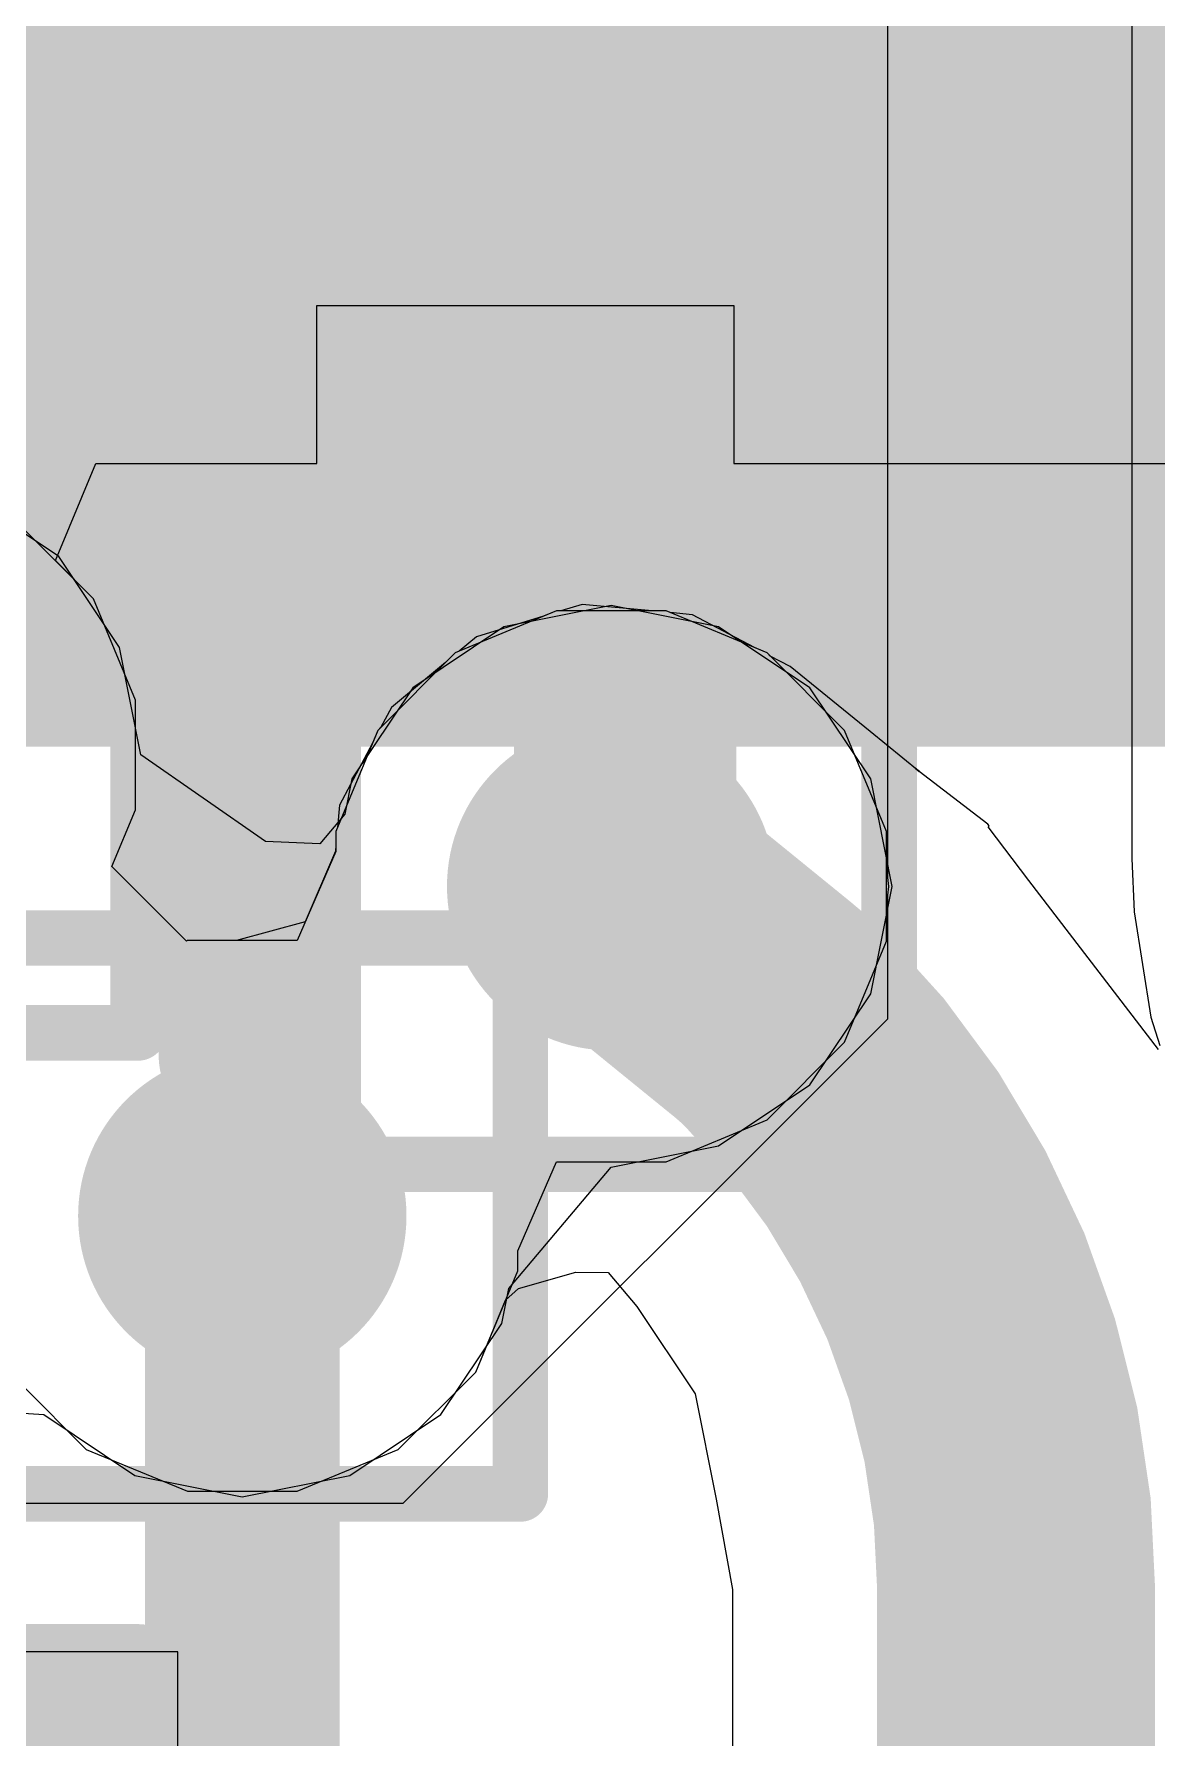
# Model space of a CAD drawing. Header units: inches. Extents: x -6 to 284, y -12 to 154.
# Drawn here: x 38.862 to 39.888, y -5.095 to -3.539 of the extents above; entities that cross this region are included whole.
import ezdxf

# ---------------------------------------------------------------- set-up
doc = ezdxf.new("R2010")
doc.units = ezdxf.units.IN
for name, color, linetype in [('Bottom Layer', 5, 'Continuous'), ('Bottom Paste', 16, 'Continuous'), ('Bottom Solder', 6, 'Continuous'), ('Drill Drawing', 1, 'Continuous'), ('GND-1', 16, 'Continuous'), ('GND-2', 90, 'Continuous'), ('GND-3', 216, 'Continuous'), ('GND-4', 54, 'Continuous'), ('PWR-1', 156, 'Continuous'), ('PWR-2', 130, 'Continuous'), ('Signal L1', 76, 'Continuous'), ('Signal L2', 6, 'Continuous'), ('Top Layer', 1, 'Continuous'), ('Top Overlay', 2, 'Continuous'), ('Top Paste', 8, 'Continuous'), ('Top Solder', 216, 'Continuous'), ('Via Holes', 16, 'Continuous')]:
    doc.layers.add(name, color=color, linetype=linetype)

# ---------------------------------------------------------------- blocks, each defined once
blk = doc.blocks.new('68_QFN__7_7__B_120')
at = {"layer": 'Bottom Layer'}
for points in [[(-0.24, 3.835), (-0.24, 3.035), (-0.46, 3.035), (-0.46, 3.835)], [(0.11, 3.835), (0.11, 3.035), (-0.11, 3.035), (-0.11, 3.835)], [(0.46, 3.835), (0.46, 3.035), (0.24, 3.035), (0.24, 3.835)]]:
    blk.add_hatch(color=5, dxfattribs=at).paths.add_polyline_path(points)
at = {"layer": 'Bottom Paste'}
for points in [[(-0.24, 3.835), (-0.24, 3.035), (-0.46, 3.035), (-0.46, 3.835)], [(0.11, 3.835), (0.11, 3.035), (-0.11, 3.035), (-0.11, 3.835)], [(0.46, 3.835), (0.46, 3.035), (0.24, 3.035), (0.24, 3.835)]]:
    blk.add_hatch(color=16, dxfattribs=at).paths.add_polyline_path(points)
at = {"layer": 'Bottom Solder'}
for points in [[(-0.1384, 3.9366), (-0.1384, 2.9334), (-0.5616, 2.9334), (-0.5616, 3.9366)], [(0.2116, 3.9366), (0.2116, 2.9334), (-0.2116, 2.9334), (-0.2116, 3.9366)], [(0.5616, 3.9366), (0.5616, 2.9334), (0.1384, 2.9334), (0.1384, 3.9366)], [(0.9116, 3.9366), (0.9116, 2.9334), (0.4884, 2.9334), (0.4884, 3.9366)]]:
    blk.add_hatch(color=6, dxfattribs=at).paths.add_polyline_path(points)
blk = doc.blocks.new('C___0402_476')
at = {"layer": 'Top Solder'}
blk.add_hatch(color=216, dxfattribs=at).paths.add_polyline_path([(0.1813, -0.3775), (0.1813, 0.3775), (0.7585, 0.3775), (0.7585, -0.3775)])
at = {"layer": 'Top Overlay'}
for points in [[(0.7874, 0.4064, 0.127, 0.127, 0), (0.7874, -0.4064, 0.127, 0.127, 0)], [(0.7874, -0.4064, 0.127, 0.127, 0), (0.2794, -0.4064, 0.127, 0.127, 0)]]:
    blk.add_lwpolyline(points, format="xyseb", dxfattribs=at)
blk.add_lwpolyline([(0.7556, -0.4064, 0.0635, 0.0635, 1), (0.8191, -0.4064, 0.0635, 0.0635, 1)], format="xyseb", close=True, dxfattribs=at)
blk.add_lwpolyline([(0.7556, -0.4064, 0.0635, 0.0635, 1), (0.8191, -0.4064, 0.0635, 0.0635, 1)], format="xyseb", close=True, dxfattribs=at)
blk = doc.blocks.new('C___0402_477')
at = {"layer": 'Top Layer'}
blk.add_hatch(color=1, dxfattribs=at).paths.add_polyline_path([(0.2413, -0.3175), (0.2413, 0.3175), (0.6985, 0.3175), (0.6985, -0.3175)])
at = {"layer": 'Top Paste'}
blk.add_hatch(color=8, dxfattribs=at).paths.add_polyline_path([(0.2413, -0.3175), (0.2413, 0.3175), (0.6985, 0.3175), (0.6985, -0.3175)])
at = {"layer": 'Top Solder'}
blk.add_hatch(color=216, dxfattribs=at).paths.add_polyline_path([(0.1813, -0.3775), (0.1813, 0.3775), (0.7585, 0.3775), (0.7585, -0.3775)])
at = {"layer": 'Top Overlay'}
for points in [[(0.7874, 0.4064, 0.127, 0.127, 0), (0.2794, 0.4064, 0.127, 0.127, 0)], [(0.7874, -0.4064, 0.127, 0.127, 0), (0.7874, 0.4064, 0.127, 0.127, 0)]]:
    blk.add_lwpolyline(points, format="xyseb", dxfattribs=at)
blk.add_lwpolyline([(0.7556, 0.4064, 0.0635, 0.0635, 1), (0.8191, 0.4064, 0.0635, 0.0635, 1)], format="xyseb", close=True, dxfattribs=at)
blk.add_lwpolyline([(0.7556, 0.4064, 0.0635, 0.0635, 1), (0.8191, 0.4064, 0.0635, 0.0635, 1)], format="xyseb", close=True, dxfattribs=at)
blk = doc.blocks.new('C___0402_481')
at = {"layer": 'Top Layer'}
blk.add_hatch(color=1, dxfattribs=at).paths.add_polyline_path([(0.2413, -0.3175), (0.2413, 0.3175), (0.6985, 0.3175), (0.6985, -0.3175)])
at = {"layer": 'Top Paste'}
blk.add_hatch(color=8, dxfattribs=at).paths.add_polyline_path([(0.2413, -0.3175), (0.2413, 0.3175), (0.6985, 0.3175), (0.6985, -0.3175)])
at = {"layer": 'Top Solder'}
blk.add_hatch(color=216, dxfattribs=at).paths.add_polyline_path([(0.1813, -0.3775), (0.1813, 0.3775), (0.7585, 0.3775), (0.7585, -0.3775)])
at = {"layer": 'Top Overlay'}
for points in [[(0.7874, -0.4064, 0.127, 0.127, 0), (0.7874, 0.4064, 0.127, 0.127, 0)], [(0.7874, -0.4064, 0.127, 0.127, 0), (0.2794, -0.4064, 0.127, 0.127, 0)]]:
    blk.add_lwpolyline(points, format="xyseb", dxfattribs=at)
blk.add_lwpolyline([(0.7556, -0.4064, 0.0635, 0.0635, 1), (0.8191, -0.4064, 0.0635, 0.0635, 1)], format="xyseb", close=True, dxfattribs=at)
blk.add_lwpolyline([(0.7556, -0.4064, 0.0635, 0.0635, 1), (0.8191, -0.4064, 0.0635, 0.0635, 1)], format="xyseb", close=True, dxfattribs=at)

msp = doc.modelspace()

# ---------------------------------------------------------------- hatches: boundary and pattern name
at = {"layer": 'Bottom Layer'}
h = msp.add_hatch(color=5, dxfattribs=at)
edge = h.paths.add_edge_path()
edge.add_arc((39.3895, -4.3173), 0.15, 0, 360)
h = msp.add_hatch(color=5, dxfattribs=at)
edge = h.paths.add_edge_path()
edge.add_arc((39.0525, -4.6185), 0.15, 0, 360)
at = {"layer": 'GND-1'}
h = msp.add_hatch(color=16, dxfattribs=at)
edge = h.paths.add_edge_path()
edge.add_arc((39.3895, -4.3173), 0.15, 0, 360)
h = msp.add_hatch(color=16, dxfattribs=at)
edge = h.paths.add_edge_path()
edge.add_arc((39.0525, -4.6185), 0.15, 0, 360)
at = {"layer": 'GND-2'}
h = msp.add_hatch(color=90, dxfattribs=at)
edge = h.paths.add_edge_path()
edge.add_arc((39.3895, -4.3173), 0.15, 0, 360)
h = msp.add_hatch(color=90, dxfattribs=at)
edge = h.paths.add_edge_path()
edge.add_arc((39.0525, -4.6185), 0.15, 0, 360)
at = {"layer": 'GND-3'}
h = msp.add_hatch(color=216, dxfattribs=at)
edge = h.paths.add_edge_path()
edge.add_arc((39.3895, -4.3173), 0.15, 0, 360)
h = msp.add_hatch(color=216, dxfattribs=at)
edge = h.paths.add_edge_path()
edge.add_arc((39.0525, -4.6185), 0.15, 0, 360)
at = {"layer": 'GND-4'}
h = msp.add_hatch(color=54, dxfattribs=at)
edge = h.paths.add_edge_path()
edge.add_arc((39.3895, -4.3173), 0.15, 0, 360)
h = msp.add_hatch(color=54, dxfattribs=at)
edge = h.paths.add_edge_path()
edge.add_arc((39.0525, -4.6185), 0.15, 0, 360)
at = {"layer": 'PWR-1'}
h = msp.add_hatch(color=156, dxfattribs=at)
edge = h.paths.add_edge_path()
edge.add_arc((39.3895, -4.3173), 0.15, 0, 360)
h = msp.add_hatch(color=156, dxfattribs=at)
edge = h.paths.add_edge_path()
edge.add_arc((39.0525, -4.6185), 0.15, 0, 360)
at = {"layer": 'PWR-2'}
h = msp.add_hatch(color=130, dxfattribs=at)
edge = h.paths.add_edge_path()
edge.add_arc((39.3895, -4.3173), 0.15, 0, 360)
h = msp.add_hatch(color=130, dxfattribs=at)
edge = h.paths.add_edge_path()
edge.add_arc((39.0525, -4.6185), 0.15, 0, 360)
at = {"layer": 'Signal L1'}
h = msp.add_hatch(color=76, dxfattribs=at)
edge = h.paths.add_edge_path()
edge.add_arc((39.3895, -4.3173), 0.15, 0, 360)
h = msp.add_hatch(color=76, dxfattribs=at)
edge = h.paths.add_edge_path()
edge.add_arc((39.0525, -4.6185), 0.15, 0, 360)
at = {"layer": 'Signal L2'}
h = msp.add_hatch(color=6, dxfattribs=at)
edge = h.paths.add_edge_path()
edge.add_arc((39.3895, -4.3173), 0.15, 0, 360)
h = msp.add_hatch(color=6, dxfattribs=at)
edge = h.paths.add_edge_path()
edge.add_arc((39.0525, -4.6185), 0.15, 0, 360)
at = {"layer": 'Top Layer'}
h = msp.add_hatch(color=1, dxfattribs=at)
edge = h.paths.add_edge_path()
edge.add_arc((39.3895, -4.3173), 0.15, 0, 360)
h = msp.add_hatch(color=1, dxfattribs=at)
edge = h.paths.add_edge_path()
edge.add_arc((39.0525, -4.6185), 0.15, 0, 360)
at = {"layer": 'Via Holes'}
h = msp.add_hatch(color=7, dxfattribs=at)
edge = h.paths.add_edge_path()
edge.add_arc((39.3895, -4.3173), 0.075, 0, 360)
h = msp.add_hatch(color=7, dxfattribs=at)
edge = h.paths.add_edge_path()
edge.add_arc((39.0525, -4.6185), 0.075, 0, 360)

# ---------------------------------------------------------------- linework, layer by layer
at = {"layer": 'Bottom Layer'}
for p, q in [((39.6422, -4.3092), (39.6422, -3.2882)), ((39.8652, -3.2882), (39.8652, -4.2919)), ((39.8652, -4.2919), (39.8672, -4.3406)), ((39.6433, -4.3173), (39.6422, -4.3092)), ((39.6422, -4.3254), (39.6433, -4.3173)), ((39.6422, -4.4383), (39.6422, -4.3254)), ((39.8672, -4.3406), (39.8825, -4.4368)), ((39.8825, -4.4368), (39.8909, -4.4626)), ((39.1995, -4.881), (39.6422, -4.4383)), ((38.6391, -4.881), (39.1995, -4.881))]:
    msp.add_line(p, q, dxfattribs=at)
for points in [[(39.4022, -4.3046, 0.2032, 0.2032, 0), (39.4022, -3.6882, 0.2032, 0.2032, 0)], [(39.0522, -4.471, 0.1524, 0.1524, 0), (39.0522, -3.6882, 0.1524, 0.1524, 0)]]:
    msp.add_lwpolyline(points, format="xyseb", dxfattribs=at)
for points in [[(39.3514, -3.6882, 0.1016, 0.1016, 1), (39.453, -3.6882, 0.1016, 0.1016, 1)], [(39.0141, -3.6882, 0.0762, 0.0762, 1), (39.0903, -3.6882, 0.0762, 0.0762, 1)], [(39.3514, -4.3046, 0.1016, 0.1016, 1), (39.453, -4.3046, 0.1016, 0.1016, 1)], [(39.0141, -4.471, 0.0762, 0.0762, 1), (39.0903, -4.471, 0.0762, 0.0762, 1)]]:
    msp.add_lwpolyline(points, format="xyseb", close=True, dxfattribs=at)
at = {"layer": 'Drill Drawing'}
for points in [[(38.4494, -3.9432, 0.0508, 0.0508, 0), (38.9574, -3.9432, 0.0508, 0.0508, 0)], [(38.9574, -4.4512, 0.0508, 0.0508, 0), (38.9574, -3.9432, 0.0508, 0.0508, 0)], [(39.1355, -4.0633, 0.0508, 0.0508, 0), (39.6435, -4.0633, 0.0508, 0.0508, 0)], [(39.1355, -4.5713, 0.0508, 0.0508, 0), (39.1355, -4.0633, 0.0508, 0.0508, 0)], [(39.6435, -4.5713, 0.0508, 0.0508, 0), (39.6435, -4.0633, 0.0508, 0.0508, 0)], [(38.7985, -4.3645, 0.0508, 0.0508, 0), (39.3065, -4.3645, 0.0508, 0.0508, 0)], [(39.3065, -4.8725, 0.0508, 0.0508, 0), (39.3065, -4.3645, 0.0508, 0.0508, 0)], [(38.4494, -4.4512, 0.0508, 0.0508, 0), (38.9574, -4.4512, 0.0508, 0.0508, 0)], [(39.1355, -4.5713, 0.0508, 0.0508, 0), (39.6435, -4.5713, 0.0508, 0.0508, 0)], [(38.7985, -4.8725, 0.0508, 0.0508, 0), (39.3065, -4.8725, 0.0508, 0.0508, 0)]]:
    msp.add_lwpolyline(points, format="xyseb", dxfattribs=at)
for points in [[(38.9447, -3.9432, 0.0254, 0.0254, 1), (38.9701, -3.9432, 0.0254, 0.0254, 1)], [(38.9447, -3.9432, 0.0254, 0.0254, 1), (38.9701, -3.9432, 0.0254, 0.0254, 1)], [(39.1228, -4.0633, 0.0254, 0.0254, 1), (39.1482, -4.0633, 0.0254, 0.0254, 1)], [(39.1228, -4.0633, 0.0254, 0.0254, 1), (39.1482, -4.0633, 0.0254, 0.0254, 1)], [(39.6308, -4.0633, 0.0254, 0.0254, 1), (39.6562, -4.0633, 0.0254, 0.0254, 1)], [(39.6308, -4.0633, 0.0254, 0.0254, 1), (39.6562, -4.0633, 0.0254, 0.0254, 1)], [(39.2938, -4.3645, 0.0254, 0.0254, 1), (39.3192, -4.3645, 0.0254, 0.0254, 1)], [(39.2938, -4.3645, 0.0254, 0.0254, 1), (39.3192, -4.3645, 0.0254, 0.0254, 1)], [(38.9447, -4.4512, 0.0254, 0.0254, 1), (38.9701, -4.4512, 0.0254, 0.0254, 1)], [(38.9447, -4.4512, 0.0254, 0.0254, 1), (38.9701, -4.4512, 0.0254, 0.0254, 1)], [(39.1228, -4.5713, 0.0254, 0.0254, 1), (39.1482, -4.5713, 0.0254, 0.0254, 1)], [(39.1228, -4.5713, 0.0254, 0.0254, 1), (39.1482, -4.5713, 0.0254, 0.0254, 1)], [(39.6308, -4.5713, 0.0254, 0.0254, 1), (39.6562, -4.5713, 0.0254, 0.0254, 1)], [(39.6308, -4.5713, 0.0254, 0.0254, 1), (39.6562, -4.5713, 0.0254, 0.0254, 1)], [(39.2938, -4.8725, 0.0254, 0.0254, 1), (39.3192, -4.8725, 0.0254, 0.0254, 1)], [(39.2938, -4.8725, 0.0254, 0.0254, 1), (39.3192, -4.8725, 0.0254, 0.0254, 1)]]:
    msp.add_lwpolyline(points, format="xyseb", close=True, dxfattribs=at)
at = {"layer": 'GND-1'}
for p, q in [((38.9167, -4.0547), (38.8459, -3.9839)), ((38.955, -4.1472), (38.9167, -4.0547)), ((39.3395, -4.0657), (39.247, -4.104)), ((39.4396, -4.0657), (39.3395, -4.0657)), ((39.5321, -4.104), (39.4396, -4.0657)), ((39.247, -4.104), (39.1763, -4.1748)), ((39.6028, -4.1748), (39.5321, -4.104)), ((38.955, -4.2473), (38.955, -4.1472)), ((39.1763, -4.1748), (39.1379, -4.2673)), ((39.6411, -4.2673), (39.6028, -4.1748)), ((38.9334, -4.2993), (38.955, -4.2473)), ((39.1379, -4.2673), (39.1379, -4.2854)), ((39.6411, -4.3674), (39.6411, -4.2673)), ((39.1379, -4.2854), (39.1025, -4.3669)), ((39.0015, -4.3673), (38.9334, -4.2993)), ((39.0024, -4.3669), (39.0015, -4.3673)), ((39.1025, -4.3669), (39.0024, -4.3669)), ((39.6028, -4.4598), (39.6411, -4.3674)), ((39.5321, -4.5306), (39.6028, -4.4598)), ((39.4396, -4.5689), (39.5321, -4.5306)), ((39.3041, -4.6505), (39.3395, -4.5689)), ((39.3395, -4.5689), (39.4396, -4.5689)), ((39.3041, -4.6686), (39.3041, -4.6505)), ((39.2658, -4.7611), (39.3041, -4.6686)), ((39.195, -4.8318), (39.2658, -4.7611)), ((38.8517, -4.7735), (38.91, -4.8318)), ((38.91, -4.8318), (39.0024, -4.8701)), ((39.1025, -4.8701), (39.195, -4.8318)), ((39.0024, -4.8701), (39.1025, -4.8701))]:
    msp.add_line(p, q, dxfattribs=at)
at = {"layer": 'GND-2'}
for p, q in [((38.9167, -4.0547), (38.8459, -3.9839)), ((38.955, -4.1472), (38.9167, -4.0547)), ((39.3395, -4.0657), (39.247, -4.104)), ((39.4396, -4.0657), (39.3395, -4.0657)), ((39.5321, -4.104), (39.4396, -4.0657)), ((39.247, -4.104), (39.1763, -4.1748)), ((39.6028, -4.1748), (39.5321, -4.104)), ((38.955, -4.2473), (38.955, -4.1472)), ((39.1763, -4.1748), (39.1379, -4.2673)), ((39.6411, -4.2673), (39.6028, -4.1748)), ((38.9334, -4.2993), (38.955, -4.2473)), ((39.1379, -4.2673), (39.1379, -4.2854)), ((39.6411, -4.3674), (39.6411, -4.2673)), ((39.1379, -4.2854), (39.1025, -4.3669)), ((39.0015, -4.3673), (38.9334, -4.2993)), ((39.0024, -4.3669), (39.0015, -4.3673)), ((39.1025, -4.3669), (39.0024, -4.3669)), ((39.6028, -4.4598), (39.6411, -4.3674)), ((39.5321, -4.5306), (39.6028, -4.4598)), ((39.4396, -4.5689), (39.5321, -4.5306)), ((39.3041, -4.6505), (39.3395, -4.5689)), ((39.3395, -4.5689), (39.4396, -4.5689)), ((39.3041, -4.6686), (39.3041, -4.6505)), ((39.2658, -4.7611), (39.3041, -4.6686)), ((39.195, -4.8318), (39.2658, -4.7611)), ((38.8517, -4.7735), (38.91, -4.8318)), ((38.91, -4.8318), (39.0024, -4.8701)), ((39.1025, -4.8701), (39.195, -4.8318)), ((39.0024, -4.8701), (39.1025, -4.8701))]:
    msp.add_line(p, q, dxfattribs=at)
at = {"layer": 'GND-3'}
for p, q in [((38.9167, -4.0547), (38.8459, -3.9839)), ((38.955, -4.1472), (38.9167, -4.0547)), ((39.3395, -4.0657), (39.247, -4.104)), ((39.4396, -4.0657), (39.3395, -4.0657)), ((39.5321, -4.104), (39.4396, -4.0657)), ((39.247, -4.104), (39.1763, -4.1748)), ((39.6028, -4.1748), (39.5321, -4.104)), ((38.955, -4.2473), (38.955, -4.1472)), ((39.1763, -4.1748), (39.1379, -4.2673)), ((39.6411, -4.2673), (39.6028, -4.1748)), ((38.9334, -4.2993), (38.955, -4.2473)), ((39.1379, -4.2673), (39.1379, -4.2854)), ((39.6411, -4.3674), (39.6411, -4.2673)), ((39.1379, -4.2854), (39.1025, -4.3669)), ((39.0015, -4.3673), (38.9334, -4.2993)), ((39.0024, -4.3669), (39.0015, -4.3673)), ((39.1025, -4.3669), (39.0024, -4.3669)), ((39.6028, -4.4598), (39.6411, -4.3674)), ((39.5321, -4.5306), (39.6028, -4.4598)), ((39.4396, -4.5689), (39.5321, -4.5306)), ((39.3041, -4.6505), (39.3395, -4.5689)), ((39.3395, -4.5689), (39.4396, -4.5689)), ((39.3041, -4.6686), (39.3041, -4.6505)), ((39.2658, -4.7611), (39.3041, -4.6686)), ((39.195, -4.8318), (39.2658, -4.7611)), ((38.8517, -4.7735), (38.91, -4.8318)), ((38.91, -4.8318), (39.0024, -4.8701)), ((39.1025, -4.8701), (39.195, -4.8318)), ((39.0024, -4.8701), (39.1025, -4.8701))]:
    msp.add_line(p, q, dxfattribs=at)
at = {"layer": 'GND-4'}
for p, q in [((38.9167, -4.0547), (38.8459, -3.9839)), ((38.955, -4.1472), (38.9167, -4.0547)), ((39.3395, -4.0657), (39.247, -4.104)), ((39.4396, -4.0657), (39.3395, -4.0657)), ((39.5321, -4.104), (39.4396, -4.0657)), ((39.247, -4.104), (39.1763, -4.1748)), ((39.6028, -4.1748), (39.5321, -4.104)), ((38.955, -4.2473), (38.955, -4.1472)), ((39.1763, -4.1748), (39.1379, -4.2673)), ((39.6411, -4.2673), (39.6028, -4.1748)), ((38.9334, -4.2993), (38.955, -4.2473)), ((39.1379, -4.2673), (39.1379, -4.2854)), ((39.6411, -4.3674), (39.6411, -4.2673)), ((39.1379, -4.2854), (39.1025, -4.3669)), ((39.0015, -4.3673), (38.9334, -4.2993)), ((39.0024, -4.3669), (39.0015, -4.3673)), ((39.1025, -4.3669), (39.0024, -4.3669)), ((39.6028, -4.4598), (39.6411, -4.3674)), ((39.5321, -4.5306), (39.6028, -4.4598)), ((39.4396, -4.5689), (39.5321, -4.5306)), ((39.3041, -4.6505), (39.3395, -4.5689)), ((39.3395, -4.5689), (39.4396, -4.5689)), ((39.3041, -4.6686), (39.3041, -4.6505)), ((39.2658, -4.7611), (39.3041, -4.6686)), ((39.195, -4.8318), (39.2658, -4.7611)), ((38.8517, -4.7735), (38.91, -4.8318)), ((38.91, -4.8318), (39.0024, -4.8701)), ((39.1025, -4.8701), (39.195, -4.8318)), ((39.0024, -4.8701), (39.1025, -4.8701))]:
    msp.add_line(p, q, dxfattribs=at)
at = {"layer": 'PWR-1'}
for p, q in [((38.8848, -4.0158), (38.8016, -3.9602)), ((38.9404, -4.0991), (38.8848, -4.0158)), ((39.3895, -4.0608), (39.2914, -4.0803)), ((39.4877, -4.0803), (39.3895, -4.0608)), ((39.2914, -4.0803), (39.2082, -4.1359)), ((39.5709, -4.1359), (39.4877, -4.0803)), ((38.9599, -4.1972), (38.9404, -4.0991)), ((39.2082, -4.1359), (39.1525, -4.2191)), ((39.6266, -4.2191), (39.5709, -4.1359)), ((39.0737, -4.2762), (38.9599, -4.1972)), ((39.1525, -4.2191), (39.1462, -4.2512)), ((39.6461, -4.3173), (39.6266, -4.2191)), ((39.1462, -4.2512), (39.1232, -4.2784)), ((39.1232, -4.2784), (39.0737, -4.2762)), ((39.6266, -4.4155), (39.6461, -4.3173)), ((39.5709, -4.4987), (39.6266, -4.4155)), ((39.4877, -4.5543), (39.5709, -4.4987)), ((39.3896, -4.5738), (39.4877, -4.5543)), ((39.2959, -4.6847), (39.3896, -4.5738)), ((39.2895, -4.7167), (39.2959, -4.6847)), ((39.2339, -4.7999), (39.2895, -4.7167)), ((38.7323, -4.7912), (38.8711, -4.7999)), ((38.8711, -4.7999), (38.9543, -4.8555)), ((39.1507, -4.8555), (39.2339, -4.7999)), ((38.9543, -4.8555), (39.0525, -4.8751)), ((39.0525, -4.8751), (39.1507, -4.8555))]:
    msp.add_line(p, q, dxfattribs=at)
at = {"layer": 'PWR-2'}
for p, q in [((38.9167, -4.0547), (38.8459, -3.9839)), ((38.955, -4.1472), (38.9167, -4.0547)), ((39.3631, -4.0597), (39.3435, -4.0657)), ((39.427, -4.0657), (39.3631, -4.0597)), ((39.3278, -4.0705), (39.2665, -4.0894)), ((39.3395, -4.0657), (39.3278, -4.0705)), ((39.3435, -4.0657), (39.3395, -4.0657)), ((39.4396, -4.0657), (39.427, -4.0657)), ((39.4433, -4.0672), (39.4396, -4.0657)), ((39.4637, -4.0692), (39.4433, -4.0672)), ((39.5204, -4.0992), (39.4637, -4.0692)), ((39.2665, -4.0894), (39.2507, -4.1025)), ((39.247, -4.104), (39.2381, -4.1129)), ((39.2507, -4.1025), (39.247, -4.104)), ((39.5321, -4.104), (39.5204, -4.0992)), ((39.5349, -4.1069), (39.5321, -4.104)), ((39.553, -4.1164), (39.5349, -4.1069)), ((39.2381, -4.1129), (39.1887, -4.1539)), ((39.626, -4.1759), (39.553, -4.1164)), ((38.955, -4.2473), (38.955, -4.1472)), ((39.1887, -4.1539), (39.1791, -4.1719)), ((39.1791, -4.1719), (39.1763, -4.1748)), ((39.1714, -4.1865), (39.1414, -4.2432)), ((39.1763, -4.1748), (39.1714, -4.1865)), ((39.671, -4.2123), (39.626, -4.1759)), ((39.6713, -4.2125), (39.6672, -4.2092)), ((39.6672, -4.2092), (39.671, -4.2123)), ((39.671, -4.2123), (39.6713, -4.2125)), ((39.7336, -4.2604), (39.671, -4.2123)), ((38.9334, -4.2993), (38.955, -4.2473)), ((39.1414, -4.2432), (39.1395, -4.2635)), ((39.1395, -4.2635), (39.1379, -4.2673)), ((39.7347, -4.2621), (39.7336, -4.2604)), ((39.7338, -4.263), (39.7347, -4.2621)), ((39.7712, -4.3119), (39.7338, -4.263)), ((39.1379, -4.2799), (39.1375, -4.2852)), ((39.1379, -4.2673), (39.1379, -4.2799)), ((39.1375, -4.2852), (39.1098, -4.3498)), ((39.0015, -4.3673), (38.9334, -4.2993)), ((39.8897, -4.4663), (39.7712, -4.3119)), ((39.1098, -4.3498), (39.0472, -4.3669)), ((39.0024, -4.3669), (39.0015, -4.3673)), ((39.0472, -4.3669), (39.0024, -4.3669)), ((39.3047, -4.6847), (39.3572, -4.6697)), ((39.3572, -4.6697), (39.3869, -4.6703)), ((39.3869, -4.6703), (39.4128, -4.7012)), ((39.293, -4.6953), (39.3047, -4.6847)), ((39.2658, -4.7611), (39.293, -4.6953)), ((39.4128, -4.7012), (39.4662, -4.7811)), ((39.195, -4.8318), (39.2658, -4.7611)), ((38.8517, -4.7735), (38.91, -4.8318)), ((39.4662, -4.7811), (39.4854, -4.8773)), ((38.91, -4.8318), (39.0024, -4.8701)), ((39.1025, -4.8701), (39.195, -4.8318)), ((39.0024, -4.8701), (39.1025, -4.8701)), ((39.4854, -4.8773), (39.5005, -4.9599)), ((39.5005, -4.9599), (39.5005, -4.9605)), ((39.5005, -4.9605), (39.5005, -4.9616)), ((39.5005, -4.9616), (39.5005, -7.3389))]:
    msp.add_line(p, q, dxfattribs=at)
for points in [[(39.3895, -4.3173, 0.254, 0.254, 0), (39.5276, -4.4296, 0.254, 0.254, 0)], [(39.5276, -4.4296, 0.254, 0.254, -0.026569), (39.5476, -4.4477, 0.254, 0.254, 0)], [(39.5476, -4.4477, 0.254, 0.254, -0.198715), (39.7595, -4.9599, 0.254, 0.254, 0)], [(39.7595, -4.9599, 0.254, 0.254, 0), (39.7595, -4.961, 0.254, 0.254, 0)], [(39.7595, -7.6283, 0.254, 0.254, 0), (39.7595, -4.961, 0.254, 0.254, 0)]]:
    msp.add_lwpolyline(points, format="xyseb", dxfattribs=at)
for points in [[(39.326, -4.3173, 0.127, 0.127, 1), (39.453, -4.3173, 0.127, 0.127, 1)], [(39.4641, -4.4296, 0.127, 0.127, 1), (39.5911, -4.4296, 0.127, 0.127, 1)], [(39.4641, -4.4296, 0.127, 0.127, 1), (39.5911, -4.4296, 0.127, 0.127, 1)], [(39.4841, -4.4477, 0.127, 0.127, 1), (39.6111, -4.4477, 0.127, 0.127, 1)], [(39.4841, -4.4477, 0.127, 0.127, 1), (39.6111, -4.4477, 0.127, 0.127, 1)], [(39.696, -4.9599, 0.127, 0.127, 1), (39.823, -4.9599, 0.127, 0.127, 1)], [(39.696, -4.9599, 0.127, 0.127, 1), (39.823, -4.9599, 0.127, 0.127, 1)], [(39.696, -4.961, 0.127, 0.127, 1), (39.823, -4.961, 0.127, 0.127, 1)], [(39.696, -4.961, 0.127, 0.127, 1), (39.823, -4.961, 0.127, 0.127, 1)]]:
    msp.add_lwpolyline(points, format="xyseb", close=True, dxfattribs=at)
at = {"layer": 'Signal L1'}
for points in [[(38.5509, -4.1777, 0.254, 0.254, -0.414214), (39.0398, -3.6888, 0.254, 0.254, 0)], [(38.7034, -4.0252, 0.254, 0.254, -0.414214), (39.0398, -3.6888, 0.254, 0.254, 0)], [(39.0398, -3.6888, 0.254, 0.254, 0), (41.3437, -3.6888, 0.254, 0.254, 0)], [(39.0525, -6.7034, 0.1778, 0.1778, 0), (39.0525, -4.6185, 0.1778, 0.1778, 0)]]:
    msp.add_lwpolyline(points, format="xyseb", dxfattribs=at)
for points in [[(38.9763, -3.6888, 0.127, 0.127, 1), (39.1033, -3.6888, 0.127, 0.127, 1)], [(38.9763, -3.6888, 0.127, 0.127, 1), (39.1033, -3.6888, 0.127, 0.127, 1)], [(38.9763, -3.6888, 0.127, 0.127, 1), (39.1033, -3.6888, 0.127, 0.127, 1)], [(39.008, -4.6185, 0.0889, 0.0889, 1), (39.0969, -4.6185, 0.0889, 0.0889, 1)]]:
    msp.add_lwpolyline(points, format="xyseb", close=True, dxfattribs=at)
at = {"layer": 'Signal L2'}
msp.add_lwpolyline([(40.2968, -3.318, 0.0889, 0.0889, -1), (39.4205, -3.318, 0.0889, 0.0889, 0)], format="xyseb", dxfattribs=at)
at = {"layer": 'Top Layer'}
for p, q in [((39.1207, -3.9308), (39.1207, -3.7865)), ((39.1207, -3.7865), (39.5017, -3.7865)), ((39.5017, -3.7865), (39.5017, -3.9308)), ((38.8817, -4.0197), (38.9186, -3.9308)), ((38.9186, -3.9308), (39.1207, -3.9308)), ((39.5017, -3.9308), (40.3907, -3.9308)), ((38.9167, -4.0547), (38.8817, -4.0197)), ((38.955, -4.1472), (38.9167, -4.0547)), ((39.3395, -4.0657), (39.247, -4.104)), ((39.4396, -4.0657), (39.3395, -4.0657)), ((39.5321, -4.104), (39.4396, -4.0657)), ((39.247, -4.104), (39.1763, -4.1748)), ((39.6028, -4.1748), (39.5321, -4.104)), ((38.955, -4.2473), (38.955, -4.1472)), ((39.1763, -4.1748), (39.1379, -4.2673)), ((39.6411, -4.2673), (39.6028, -4.1748)), ((38.9334, -4.2993), (38.955, -4.2473)), ((39.1379, -4.2673), (39.1379, -4.2854)), ((39.6411, -4.3674), (39.6411, -4.2673)), ((39.1379, -4.2854), (39.1025, -4.3669)), ((39.0015, -4.3673), (38.9334, -4.2993)), ((39.0024, -4.3669), (39.0015, -4.3673)), ((39.1025, -4.3669), (39.0024, -4.3669)), ((39.6028, -4.4598), (39.6411, -4.3674)), ((39.5321, -4.5306), (39.6028, -4.4598)), ((39.4396, -4.5689), (39.5321, -4.5306)), ((39.3041, -4.6505), (39.3395, -4.5689)), ((39.3395, -4.5689), (39.4396, -4.5689)), ((39.3041, -4.6686), (39.3041, -4.6505)), ((39.2658, -4.7611), (39.3041, -4.6686)), ((39.195, -4.8318), (39.2658, -4.7611)), ((38.8517, -4.7735), (38.91, -4.8318)), ((38.91, -4.8318), (39.0024, -4.8701)), ((39.1025, -4.8701), (39.195, -4.8318)), ((39.0024, -4.8701), (39.1025, -4.8701)), ((38.9937, -5.0167), (38.4656, -5.0167)), ((38.9937, -5.1392), (38.9937, -5.0167))]:
    msp.add_line(p, q, dxfattribs=at)
msp.add_lwpolyline([(38.6091, -3.5534, 0.2032, 0.2032, 0), (40.0209, -3.5534, 0.2032, 0.2032, 0)], format="xyseb", dxfattribs=at)

# ---------------------------------------------------------------- block references
for name, p, rotation in [('68_QFN__7_7__B_120', (39.4022, -0.2532), 180), ('C___0402_477', (38.6762, -3.1053), 270), ('C___0402_481', (39.9462, -3.1053), 270), ('C___0402_476', (38.5492, -5.8422), 90)]:
    msp.add_blockref(name, p, dxfattribs=dict(rotation=rotation))

doc.saveas('drawing.dxf')
